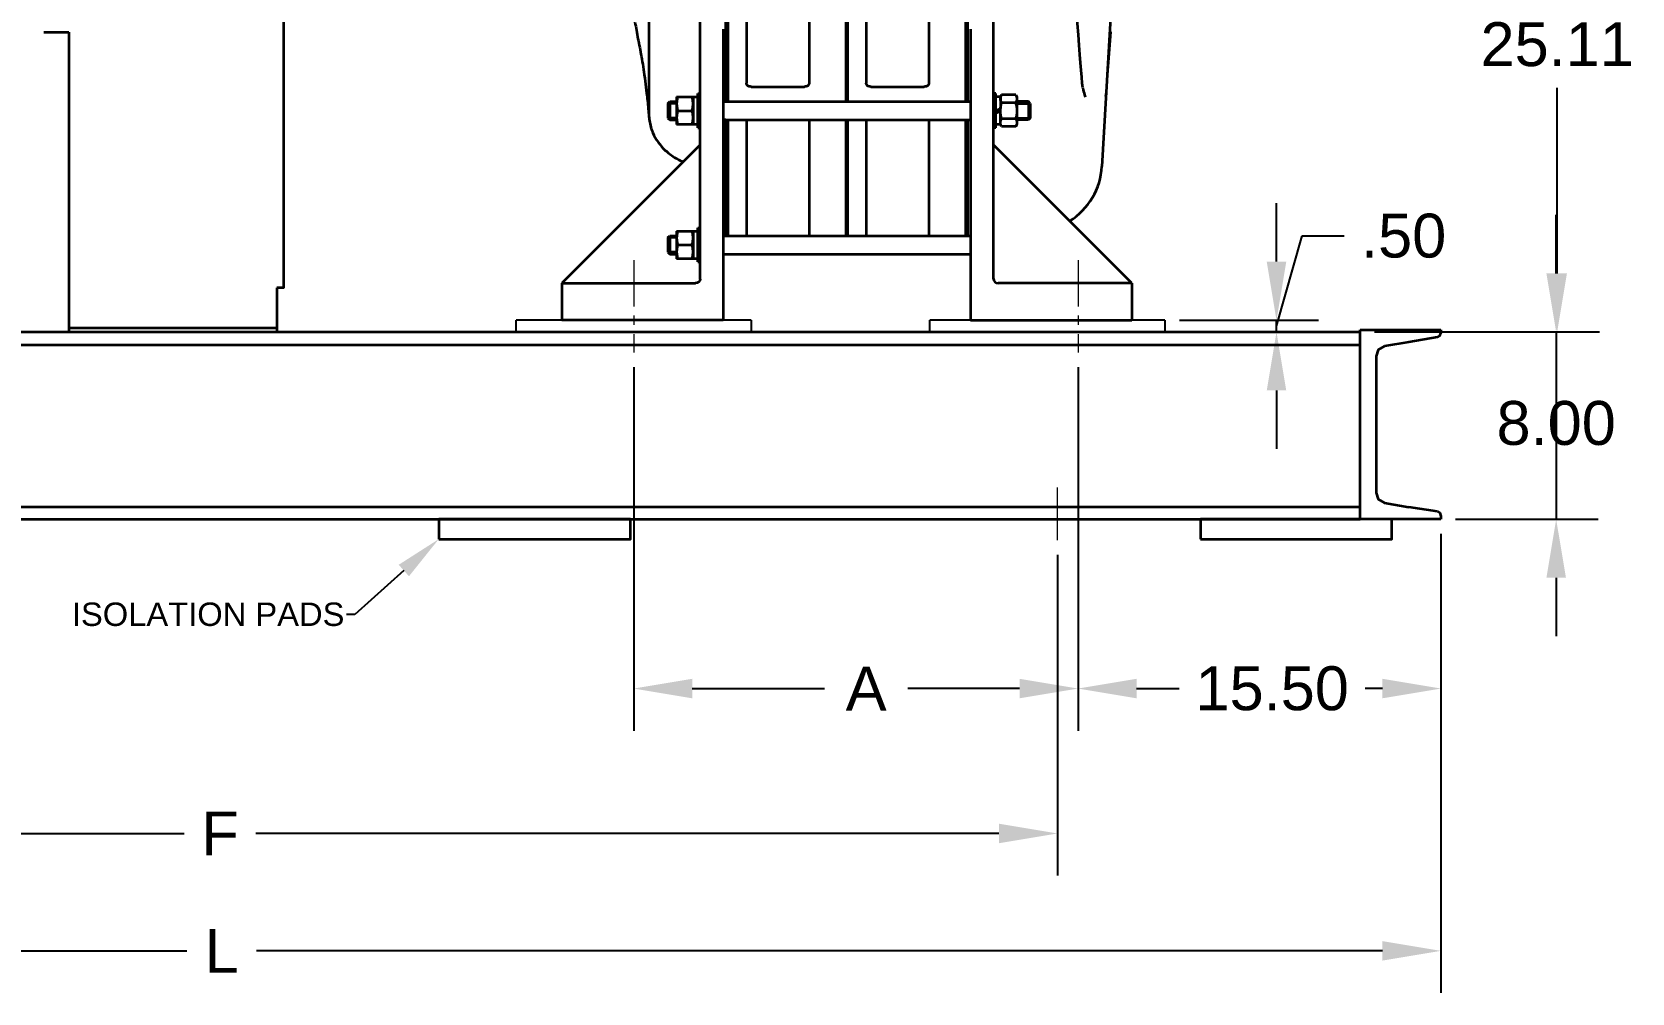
# Model space of a CAD drawing. Header units: inches. Extents: x -403 to 7, y 1 to 290.
# Drawn here: x -299.6 to -231.3, y 80.6 to 121.6 of the extents above; entities that cross this region are included whole.
import ezdxf
from ezdxf import colors
from ezdxf.entities.mleader import LeaderData, LeaderLine
from ezdxf.math import Vec2, Vec3

# ---------------------------------------------------------------- set-up
doc = ezdxf.new("R2010")
doc.units = ezdxf.units.IN
doc.header["$MEASUREMENT"] = 0
doc.linetypes.add('点画线', pattern=[16, 10, -2, 2, -2])
doc.layers.add('中心线层', color=1, linetype='点画线', lineweight=18)
doc.layers.add('粗实线层', color=7, linetype='Continuous', lineweight=35)
doc.styles.get("Standard").update_dxf_attribs({"font": 'arial.ttf'})
doc.dimstyles.new('STANDARD 2 PLCS', dxfattribs={"dimtxt": 0.125, "dimasz": 0.18, "dimexe": 0.18, "dimexo": 0.0625, "dimgap": 0.09, "dimtad": 0, "dimtih": 1, "dimtoh": 1, "dimzin": 4, "dimdsep": 46, "dimtxsty": 'Standard', "dimcen": 0.09, "dimaunit": 1, "dimadec": 0, "dimazin": 1, "dimtfac": 1, "dimtofl": 0, "dimtmove": 1, "dimatfit": 3, "dimfxl": 1, "dimtolj": 1, "dimtzin": 4, "dimarcsym": 0})

# ---------------------------------------------------------------- blocks, each defined once
blk = doc.blocks.new('CF25中间机壳-2_1')
at = {"layer": '粗实线层'}
for p, q in [((0, 79.55), (0, 33.12)), ((7.96, 79.55), (7.96, 37.07)), ((21.56, 79.55), (21.56, 37.07)), ((25.6, 79.55), (25.6, 33.12)), ((26, 79.55), (26, 33.12)), ((20.56, 36.33), (8.96, 36.33)), ((26.6, 33.12), (-1, 33.12)), ((26.6, 33.12), (-1, 33.12)), ((26.6, 29.12), (-1, 29.12)), ((26.6, 29.12), (-1, 29.12)), ((0, 29.12), (0, 4)), ((7.96, 29.12), (7.96, 4)), ((21.56, 29.12), (21.56, 4)), ((25.6, 29.12), (25.6, 4)), ((26, 29.12), (26, 4)), ((26.6, 4), (-1, 4)), ((26.6, 4), (-1, 4)), ((26.6, 0), (-1, 0)), ((26.6, 0), (-1, 0))]:
    blk.add_line(p, q, dxfattribs=at)
for points, knots in [([(7.96, 37.07), (7.96, 37.02), (7.97, 36.92), (8.03, 36.78), (8.13, 36.65), (8.3, 36.5), (8.58, 36.37), (8.83, 36.33), (8.96, 36.33)], [0, 0, 0, 0, 56.303443, 114.238387, 175.166273, 239.848115, 379.855476, 529.728255, 529.728255, 529.728255, 529.728255]), ([(20.56, 36.33), (20.69, 36.33), (20.94, 36.37), (21.22, 36.5), (21.39, 36.65), (21.49, 36.78), (21.55, 36.92), (21.56, 37.02), (21.56, 37.07)], [0, 0, 0, 0, 141.583057, 273.846369, 334.950546, 392.508405, 447.238867, 500.42807, 500.42807, 500.42807, 500.42807])]:
    blk.add_open_spline(points, degree=3, knots=knots, dxfattribs=at)
blk = doc.blocks.new('CF25排气-1#-1_1')
blk.add_line((8.76, 96.05), (5.18, 33.38))
blk.add_arc((-9.79, 34.23), 15, 301.9722, 356.735)
at = {"layer": '中心线层'}
blk.add_line((0, 13), (0, -7), dxfattribs=at)
at = {"layer": '粗实线层'}
for p, q in [((-24.4, 93.88), (-24.4, 47.45)), ((-24, 93.88), (-24, 47.45)), ((-18.36, 9), (-18.36, 75.95)), ((-23.36, 63.16), (-23.36, 0)), ((-17.86, 49.15), (-18.36, 49.15)), ((-17.86, 41.75), (-17.86, 49.15)), ((-16.59, 48.91), (-16.86, 48.45)), ((-13.53, 48.91), (-16.59, 48.91)), ((-13.53, 48.91), (-13.26, 48.45)), ((-24.4, 47.45), (-23.36, 47.45)), ((-16.86, 48.47), (-17.86, 48.47)), ((-17.86, 45.45), (-16.86, 45.95)), ((-17.86, 44.95), (-16.86, 45.45)), ((-16.86, 48.47), (-16.86, 45.95)), ((-16.86, 45.45), (-16.86, 45.95)), ((-16.86, 42.43), (-16.86, 45.45)), ((-13.53, 47.18), (-16.59, 47.18)), ((-13.26, 48.45), (-13.26, 42.45)), ((-10.76, 47.45), (-13.26, 47.45)), ((-10.76, 47.45), (-13.26, 47.45)), ((-13.26, 47.05), (-10.36, 47.05)), ((-10.36, 47.05), (-10.76, 47.45)), ((-10.76, 47.45), (-10.76, 43.45)), ((-10.36, 47.05), (-10.36, 43.85)), ((-24.4, 43.45), (-24.4, 18.33)), ((-24.4, 43.45), (-23.36, 43.45)), ((-24, 43.45), (-24, 18.33)), ((-17.86, 41.75), (-18.36, 41.75)), ((-16.86, 42.43), (-17.86, 42.43)), ((-16.59, 41.99), (-16.86, 42.45)), ((-13.53, 43.72), (-16.59, 43.72)), ((-13.53, 41.99), (-16.59, 41.99)), ((-13.53, 41.99), (-13.26, 42.45)), ((-13.26, 43.85), (-10.36, 43.85)), ((-10.76, 43.45), (-13.26, 43.45)), ((-10.76, 43.45), (-13.26, 43.45)), ((-10.36, 43.85), (-10.76, 43.45)), ((11.64, 8), (-18.36, 38.05)), ((-24.4, 18.33), (-23.36, 18.33)), ((11.64, 8), (-17.36, 8)), ((11.64, 8), (11.64, 0)), ((-23.36, 0), (11.64, 0))]:
    blk.add_line(p, q, dxfattribs=at)
blk.add_lwpolyline([(1.02, 50.38), (0.92, 51.43), (0.8, 52.74), (0.68, 54.21), (0.54, 55.84), (0.39, 57.65), (0.24, 59.67), (0.07, 61.91), (-0.11, 64.39), (-0.3, 67.08), (-0.49, 69.91), (-0.68, 72.83), (-0.87, 75.71)], dxfattribs=at)
blk.add_arc((-17.36, 9), 1, 180, 270, dxfattribs=at)
for points, knots in [([(-16.86, 48.05), (-16.86, 48.2), (-16.8, 48.5), (-16.67, 48.78), (-16.59, 48.91)], [0, 0, 0, 0, 177.594274, 366.12179, 366.12179, 366.12179, 366.12179]), ([(-13.53, 48.91), (-13.45, 48.78), (-13.32, 48.5), (-13.26, 48.2), (-13.26, 48.05)], [0, 0, 0, 0, 181.199068, 351.889882, 351.889882, 351.889882, 351.889882]), ([(1.02, 50.38), (1.15, 49.88), (1.31, 49.22), (1.48, 48.56), (1.52, 48.39)], [0, 0, 0, 0, 227.07751, 302.508784, 302.508784, 302.508784, 302.508784]), ([(-16.59, 47.18), (-16.67, 47.32), (-16.8, 47.59), (-16.86, 47.9), (-16.86, 48.05)], [0, 0, 0, 0, 185.890466, 361.000609, 361.000609, 361.000609, 361.000609]), ([(-16.86, 45.45), (-16.86, 45.74), (-16.81, 46.33), (-16.67, 46.9), (-16.59, 47.18)], [0, 0, 0, 0, 176.606243, 353.286268, 353.286268, 353.286268, 353.286268]), ([(-16.59, 43.72), (-16.67, 44), (-16.81, 44.57), (-16.86, 45.16), (-16.86, 45.45)], [0, 0, 0, 0, 171.50274, 342.933848, 342.933848, 342.933848, 342.933848]), ([(-13.26, 48.05), (-13.26, 47.9), (-13.32, 47.59), (-13.45, 47.32), (-13.53, 47.18)], [0, 0, 0, 0, 168.171209, 346.695546, 346.695546, 346.695546, 346.695546]), ([(-13.53, 47.18), (-13.45, 46.9), (-13.31, 46.33), (-13.26, 45.74), (-13.26, 45.45)], [0, 0, 0, 0, 169.58083, 339.090832, 339.090832, 339.090832, 339.090832]), ([(-13.26, 45.45), (-13.26, 45.16), (-13.31, 44.57), (-13.45, 44), (-13.53, 43.72)], [0, 0, 0, 0, 164.284193, 328.637019, 328.637019, 328.637019, 328.637019]), ([(-16.86, 42.85), (-16.86, 43), (-16.8, 43.31), (-16.67, 43.58), (-16.59, 43.72)], [0, 0, 0, 0, 162.398163, 334.79344, 334.79344, 334.79344, 334.79344]), ([(-16.59, 41.99), (-16.67, 42.12), (-16.8, 42.4), (-16.86, 42.7), (-16.86, 42.85)], [0, 0, 0, 0, 169.775597, 329.705678, 329.705678, 329.705678, 329.705678]), ([(-13.53, 43.72), (-13.45, 43.58), (-13.32, 43.31), (-13.26, 43), (-13.26, 42.85)], [0, 0, 0, 0, 164.894576, 320.226694, 320.226694, 320.226694, 320.226694]), ([(-13.26, 42.85), (-13.26, 42.7), (-13.32, 42.4), (-13.45, 42.12), (-13.53, 41.99)], [0, 0, 0, 0, 152.82315, 315.053983, 315.053983, 315.053983, 315.053983])]:
    blk.add_open_spline(points, degree=3, knots=knots, dxfattribs=at)
blk = doc.blocks.new('CF25进气-1#-1_1')
blk.add_line((5, 38.05), (35, 8))
at = {"layer": '中心线层'}
blk.add_line((19.4, 13), (19.4, -7), dxfattribs=at)
at = {"layer": '粗实线层'}
for p, q in [((5, 9), (5, 119)), ((-0.6, 47.45), (-0.6, 93.88)), ((16.09, 74.78), (16.09, 43.98)), ((0, 63.16), (0, 0)), ((5.5, 49.15), (5, 49.15)), ((5.5, 41.75), (5.5, 49.15)), ((-0.6, 47.45), (0, 47.45)), ((6.5, 48.47), (5.5, 48.47)), ((6.5, 42.45), (6.5, 48.47)), ((6.5, 48.47), (6.5, 42.47)), ((10.1, 48.45), (6.5, 48.45)), ((9.83, 45.45), (6.77, 45.45)), ((10.1, 48.45), (10.1, 42.45)), ((11.6, 47.45), (10.1, 47.45)), ((10.1, 47.05), (12, 47.05)), ((12, 47.05), (11.6, 47.45)), ((11.6, 47.45), (11.6, 45.45)), ((11.6, 45.45), (11.6, 43.45)), ((12, 47.05), (12, 43.85)), ((-0.6, 18.33), (-0.6, 43.45)), ((-0.6, 43.45), (0, 43.45)), ((5.5, 41.75), (5, 41.75)), ((6.5, 42.47), (6.5, 42.47)), ((6.5, 42.45), (10.1, 42.45)), ((6.5, 42.45), (6.5, 42.43)), ((10.1, 43.85), (12, 43.85)), ((11.6, 43.45), (10.1, 43.45)), ((12, 43.85), (11.6, 43.45)), ((0, 18.33), (-0.6, 18.33)), ((5.5, 20.03), (5, 20.03)), ((5.5, 12.63), (5.5, 20.03)), ((6.5, 19.35), (5.5, 19.35)), ((6.5, 19.35), (6.5, 13.33)), ((10.1, 19.33), (6.5, 19.33)), ((10.1, 19.33), (10.1, 13.33)), ((11.6, 18.33), (10.1, 18.33)), ((10.1, 17.93), (12, 17.93)), ((12, 17.93), (11.6, 18.33)), ((11.6, 18.33), (11.6, 16.33)), ((12, 17.93), (12, 14.73)), ((9.83, 16.33), (6.77, 16.33)), ((10.1, 14.73), (12, 14.73)), ((11.6, 14.33), (10.1, 14.33)), ((11.6, 16.33), (11.6, 14.33)), ((12, 14.73), (11.6, 14.33)), ((5.5, 12.63), (5, 12.63)), ((6.5, 13.35), (6.5, 13.36)), ((6.5, 13.33), (6.5, 13.36)), ((6.5, 13.33), (10.1, 13.33)), ((6.5, 13.33), (6.5, 13.31)), ((35, 8), (6, 8)), ((35, 8), (35, 0)), ((0, 0), (35, 0))]:
    blk.add_line(p, q, dxfattribs=at)
blk.add_arc((6, 9), 1, 180, 270, dxfattribs=at)
for centre, start_param, end_param in [((5.5, 45.45), 4.712389, 4.878465), ((6.5, 45.45), 4.629506, 4.712389), ((5.5, 16.33), 4.712389, 4.878465), ((6.5, 16.33), 4.629506, 4.712389)]:
    blk.add_ellipse(centre, major_axis=(6.04, 0), ratio=0.5, start_param=start_param, end_param=end_param, dxfattribs=at)
for points, knots in [([(68.69, 253.8), (68.71, 251.71), (68.74, 246.97), (68.72, 240.01), (68.75, 232.34), (68.67, 226.05), (68.08, 220.07), (67.73, 215.46), (66.8, 210.11), (65.77, 203.79), (63.98, 196.28), (62.45, 188.39), (61.29, 181.51), (60.58, 175.34), (60.08, 169.17), (59.6, 163.11), (59.01, 156.05), (58.51, 146.9), (57.64, 136.66), (57.07, 125.64), (56.78, 116.06), (56.27, 106.78), (55.48, 98.66), (54.65, 91.78), (53.77, 86.23), (52.37, 80.99), (50.28, 76.02), (46.85, 72.25), (43.31, 70.01), (40.22, 68.96), (36.83, 68.78), (33.79, 68.83), (29.87, 68.83), (26.4, 68.75), (23.26, 68.92), (20.67, 68.21), (19.16, 65.3), (18.69, 61.95), (17.85, 58.05), (17.14, 53.57), (16.57, 49.16), (16.22, 45.85), (16.06, 43.38), (15.49, 40.56), (13.61, 37.69), (11.07, 35.58), (9.53, 34.72), (8.67, 34.37)], [0, 0, 0, 0, 500.983339, 1139.057742, 1672.404298, 2344.432474, 2648.174238, 3115.475288, 3452.731367, 3952.039926, 4653.749594, 5304.069036, 5882.731911, 6330.598823, 6793.377251, 7370.921387, 7790.113217, 8495.62314, 9570.519663, 10258.095576, 11147.213491, 11873.327979, 12488.094667, 13106.430153, 13539.125454, 13836.211787, 14408.926141, 14815.10126, 15035.766174, 15411.266967, 15581.772828, 15849.494553, 16140.258874, 16525.167771, 16680.019867, 16900.51958, 17120.743069, 17413.515388, 17719.860988, 18075.360511, 18504.098821, 18789.06728, 18872.270959, 19099.798644, 19472.439394, 19666.980861, 19890.759489, 19890.759489, 19890.759489, 19890.759489]), ([(6.5, 46.95), (6.5, 47.2), (6.55, 47.71), (6.69, 48.21), (6.77, 48.45)], [0, 0, 0, 0, 138.981866, 279.008389, 279.008389, 279.008389, 279.008389]), ([(6.77, 45.45), (6.69, 45.69), (6.55, 46.19), (6.5, 46.7), (6.5, 46.95)], [0, 0, 0, 0, 135.434003, 269.857344, 269.857344, 269.857344, 269.857344]), ([(6.5, 43.95), (6.5, 44.2), (6.55, 44.71), (6.69, 45.21), (6.77, 45.45)], [0, 0, 0, 0, 129.724313, 260.424164, 260.424164, 260.424164, 260.424164]), ([(9.83, 48.45), (9.91, 48.21), (10.05, 47.71), (10.1, 47.2), (10.1, 46.95)], [0, 0, 0, 0, 136.144275, 271.272589, 271.272589, 271.272589, 271.272589]), ([(10.1, 46.95), (10.1, 46.7), (10.05, 46.19), (9.91, 45.69), (9.83, 45.45)], [0, 0, 0, 0, 130.62719, 262.23624, 262.23624, 262.23624, 262.23624]), ([(9.83, 45.45), (9.91, 45.21), (10.05, 44.71), (10.1, 44.2), (10.1, 43.95)], [0, 0, 0, 0, 126.920931, 252.894521, 252.894521, 252.894521, 252.894521]), ([(6.77, 42.45), (6.69, 42.69), (6.55, 43.19), (6.5, 43.7), (6.5, 43.95)], [0, 0, 0, 0, 126.113438, 251.285562, 251.285562, 251.285562, 251.285562]), ([(10.1, 43.95), (10.1, 43.7), (10.05, 43.19), (9.91, 42.69), (9.83, 42.45)], [0, 0, 0, 0, 121.486982, 243.887556, 243.887556, 243.887556, 243.887556]), ([(6.5, 17.83), (6.5, 18.09), (6.55, 18.6), (6.69, 19.09), (6.77, 19.33)], [0, 0, 0, 0, 50.302881, 100.983864, 100.983864, 100.983864, 100.983864]), ([(6.77, 16.33), (6.69, 16.58), (6.55, 17.07), (6.5, 17.58), (6.5, 17.83)], [0, 0, 0, 0, 46.385224, 92.424303, 92.424303, 92.424303, 92.424303]), ([(9.83, 19.33), (9.91, 19.09), (10.05, 18.6), (10.1, 18.09), (10.1, 17.83)], [0, 0, 0, 0, 49.608589, 98.84698, 98.84698, 98.84698, 98.84698]), ([(10.1, 17.83), (10.1, 17.58), (10.05, 17.07), (9.91, 16.58), (9.83, 16.33)], [0, 0, 0, 0, 45.433457, 91.208415, 91.208415, 91.208415, 91.208415]), ([(6.5, 14.83), (6.5, 15.09), (6.55, 15.6), (6.69, 16.09), (6.77, 16.33)], [0, 0, 0, 0, 41.64768, 83.608555, 83.608555, 83.608555, 83.608555]), ([(6.77, 13.33), (6.69, 13.58), (6.55, 14.07), (6.5, 14.58), (6.5, 14.83)], [0, 0, 0, 0, 37.839039, 75.395647, 75.395647, 75.395647, 75.395647]), ([(9.83, 16.33), (9.91, 16.09), (10.05, 15.6), (10.1, 15.09), (10.1, 14.83)], [0, 0, 0, 0, 41.8835, 83.45438, 83.45438, 83.45438, 83.45438]), ([(10.1, 14.83), (10.1, 14.58), (10.05, 14.07), (9.91, 13.58), (9.83, 13.33)], [0, 0, 0, 0, 38.1291, 76.544934, 76.544934, 76.544934, 76.544934])]:
    blk.add_open_spline(points, degree=3, knots=knots, dxfattribs=at)
blk = doc.blocks.new('3 STAGE FRONT VIEW')
for p, q in [((3.937, 18.483), (3.937, 9.342)), ((14.176, 18.483), (14.176, 9.342)), ((20.379, 12.127), (20.392, 12.311)), ((20.339, 11.577), (20.353, 11.76)), ((20.353, 11.76), (20.366, 11.944)), ((20.366, 11.944), (20.379, 12.127)), ((20.279, 10.843), (20.295, 11.027)), ((20.295, 11.027), (20.31, 11.21)), ((20.31, 11.21), (20.324, 11.393)), ((20.324, 11.393), (20.339, 11.577)), ((20.213, 10.111), (20.23, 10.294)), ((20.23, 10.294), (20.247, 10.477)), ((20.247, 10.477), (20.263, 10.66)), ((20.263, 10.66), (20.279, 10.843)), ((20.157, 9.562), (20.176, 9.745)), ((20.176, 9.745), (20.195, 9.928)), ((20.195, 9.928), (20.213, 10.111)), ((3.937, 9.342), (3.819, 9.342)), ((3.819, 9.342), (3.819, 9.342)), ((3.819, 9.342), (3.819, 8.554)), ((3.937, 9.342), (3.937, 9.342)), ((14.176, 9.342), (14.176, 9.342)), ((14.176, 9.342), (14.255, 9.342)), ((14.255, 9.342), (14.255, 9.342)), ((14.255, 9.342), (14.381, 9.342)), ((14.381, 9.342), (14.381, 9.342)), ((14.381, 9.342), (14.381, 8.554)), ((20.157, 9.562), (20.157, 9.562)), ((3.819, 8.554), (3.819, 8.554)), ((3.819, 8.554), (3.937, 8.554)), ((3.937, 8.554), (3.937, 8.554)), ((3.937, 8.554), (3.937, 3.609)), ((14.255, 8.554), (14.176, 8.554)), ((14.176, 8.554), (14.176, 8.554)), ((14.176, 8.554), (14.176, 3.609)), ((14.381, 8.554), (14.255, 8.554)), ((14.255, 8.554), (14.255, 8.554)), ((14.381, 8.554), (14.381, 8.554)), ((3.937, 3.609), (3.819, 3.609)), ((3.819, 3.609), (3.819, 3.609)), ((3.819, 3.609), (3.819, 0)), ((3.937, 3.609), (3.937, 3.609)), ((14.176, 3.609), (14.176, 3.609)), ((14.176, 3.609), (14.255, 3.609)), ((14.255, 3.609), (14.255, 3.609)), ((14.255, 3.609), (14.381, 3.609)), ((14.381, 3.609), (14.381, 3.609)), ((14.381, 3.609), (14.381, 0)), ((-3.071, 0), (-3.071, 1.575)), ((-3.071, 1.575), (-3.071, 1.575)), ((21.272, 0), (21.272, 1.575)), ((21.272, 1.575), (21.272, 1.575)), ((0, 0), (-3.071, 0)), ((3.819, 0), (0, 0)), ((0, 0), (0, 0)), ((3.819, 0), (3.819, 0)), ((14.381, 0), (14.381, 0)), ((14.381, 0), (18.98, 0)), ((18.98, 0), (18.98, 0)), ((18.98, 0), (21.272, 0)), ((21.272, 0), (21.272, 0)), ((-3.071, 0), (-3.071, 0))]:
    blk.add_line(p, q)
at = {"layer": '粗实线层', "yscale": 0.196870025, "zscale": 0.196870025}
for name, p, xscale in [('CF25进气-1#-1_1', (3.819, 0), -0.196870025), ('CF25中间机壳-2_1', (9.058, 2.822), -0.196870025), ('CF25中间机壳-2_1', (14.176, 2.822), -0.196870025), ('CF25排气-1#-1_1', (18.98, 0), 0.196870025)]:
    blk.add_blockref(name, p, dxfattribs=dict(at, xscale=xscale))
blk = doc.blocks.new('*D146')
at = {"color": 0, "lineweight": -2, "transparency": 16777216}
for p, q in [((-234.494, 111.314), (-234.494, 113.814)), ((-242.248, 108.814), (-232.694, 108.814)), ((-234.494, 108.814), (-234.494, 100.814)), ((-238.794, 100.814), (-232.694, 100.814)), ((-234.494, 98.314), (-234.494, 95.814))]:
    blk.add_line(p, q, dxfattribs=at)
at = {"color": 0, "transparency": 16777216}
for points in [[(-234.911, 111.314), (-234.077, 111.314), (-234.494, 108.814)], [(-234.911, 98.314), (-234.077, 98.314), (-234.494, 100.814)]]:
    blk.add_solid(points, dxfattribs=at)
at = {"layer": 'Defpoints', "color": 0, "transparency": 16777216}
for p in [(-242.873, 108.814), (-239.419, 100.814), (-234.494, 100.814)]:
    blk.add_point(p, dxfattribs=at)
at = {"color": 0, "transparency": 16777216, "insert": (-234.494, 104.912), "char_height": 1.875, "attachment_point": 5}
blk.add_mtext('\\A1;8.00', dxfattribs=at)
blk = doc.blocks.new('*D147')
at = {"color": 0, "lineweight": -2, "transparency": 16777216}
for p, q in [((-273.899, 107.311), (-273.899, 91.78)), ((-254.919, 107.311), (-254.919, 91.78)), ((-271.399, 93.58), (-265.746, 93.58)), ((-257.419, 93.58), (-262.195, 93.58))]:
    blk.add_line(p, q, dxfattribs=at)
at = {"color": 0, "transparency": 16777216}
for points in [[(-271.399, 93.997), (-271.399, 93.164), (-273.899, 93.58)], [(-257.419, 93.997), (-257.419, 93.164), (-254.919, 93.58)]]:
    blk.add_solid(points, dxfattribs=at)
at = {"layer": 'Defpoints', "color": 0, "transparency": 16777216}
for p in [(-273.899, 107.936), (-254.919, 107.936), (-273.899, 93.58)]:
    blk.add_point(p, dxfattribs=at)
at = {"color": 0, "transparency": 16777216, "insert": (-263.97, 93.58), "char_height": 1.875, "attachment_point": 5}
blk.add_mtext('\\A1;A', dxfattribs=at)
blk = doc.blocks.new('*D148')
at = {"color": 0, "lineweight": -2, "transparency": 16777216}
for p, q in [((-345.288, 100.189), (-345.288, 80.577)), ((-239.419, 100.189), (-239.419, 80.577)), ((-342.788, 82.377), (-292.987, 82.377)), ((-241.919, 82.377), (-290.016, 82.377))]:
    blk.add_line(p, q, dxfattribs=at)
at = {"color": 0, "transparency": 16777216}
for points in [[(-342.788, 82.793), (-342.788, 81.96), (-345.288, 82.377)], [(-241.919, 82.793), (-241.919, 81.96), (-239.419, 82.377)]]:
    blk.add_solid(points, dxfattribs=at)
at = {"layer": 'Defpoints', "color": 0, "transparency": 16777216}
for p in [(-345.288, 100.814), (-239.419, 100.814), (-345.288, 82.377)]:
    blk.add_point(p, dxfattribs=at)
at = {"color": 0, "transparency": 16777216, "insert": (-291.501, 82.377), "char_height": 1.875, "attachment_point": 5}
blk.add_mtext('\\A1;L', dxfattribs=at)
blk = doc.blocks.new('*D149')
at = {"color": 0, "lineweight": -2, "transparency": 16777216}
for p, q in [((-328.909, 99.354), (-328.909, 85.59)), ((-255.798, 99.287), (-255.798, 85.59)), ((-326.409, 87.39), (-293.107, 87.39)), ((-258.298, 87.39), (-290.042, 87.39))]:
    blk.add_line(p, q, dxfattribs=at)
at = {"color": 0, "transparency": 16777216}
for points in [[(-326.409, 87.807), (-326.409, 86.974), (-328.909, 87.39)], [(-258.298, 87.807), (-258.298, 86.974), (-255.798, 87.39)]]:
    blk.add_solid(points, dxfattribs=at)
at = {"layer": 'Defpoints', "color": 0, "transparency": 16777216}
for p in [(-328.909, 99.979), (-255.798, 99.912), (-255.798, 87.39)]:
    blk.add_point(p, dxfattribs=at)
at = {"color": 0, "transparency": 16777216, "insert": (-291.575, 87.39), "char_height": 1.875, "attachment_point": 5}
blk.add_mtext('\\A1;F', dxfattribs=at)
blk = doc.blocks.new('*D156')
at = {"color": 0, "lineweight": -2, "transparency": 16777216}
for p, q in [((-239.276, 133.923), (-232.65, 133.923)), ((-234.45, 131.423), (-234.45, 122.949)), ((-234.45, 111.314), (-234.45, 119.234)), ((-242.248, 108.814), (-232.65, 108.814))]:
    blk.add_line(p, q, dxfattribs=at)
at = {"color": 0, "transparency": 16777216}
for points in [[(-234.866, 131.423), (-234.033, 131.423), (-234.45, 133.923)], [(-234.866, 111.314), (-234.033, 111.314), (-234.45, 108.814)]]:
    blk.add_solid(points, dxfattribs=at)
at = {"layer": 'Defpoints', "color": 0, "transparency": 16777216}
for p in [(-239.901, 133.923), (-234.45, 133.923), (-242.873, 108.814)]:
    blk.add_point(p, dxfattribs=at)
at = {"color": 0, "transparency": 16777216, "insert": (-234.45, 121.091), "char_height": 1.875, "attachment_point": 5}
blk.add_mtext('\\A1;25.11', dxfattribs=at)
blk = doc.blocks.new('*D157')
at = {"color": 0, "lineweight": -2, "transparency": 16777216}
for p, q in [((-246.441, 111.814), (-246.441, 114.314)), ((-246.441, 109.064), (-245.348, 112.914)), ((-245.348, 112.914), (-243.548, 112.914)), ((-250.586, 109.314), (-244.641, 109.314)), ((-246.915, 108.814), (-244.641, 108.814)), ((-246.441, 108.814), (-246.441, 109.314)), ((-246.441, 106.314), (-246.441, 103.814))]:
    blk.add_line(p, q, dxfattribs=at)
at = {"color": 0, "transparency": 16777216}
for points in [[(-246.858, 111.814), (-246.024, 111.814), (-246.441, 109.314)], [(-246.858, 106.314), (-246.024, 106.314), (-246.441, 108.814)]]:
    blk.add_solid(points, dxfattribs=at)
at = {"layer": 'Defpoints', "color": 0, "transparency": 16777216}
for p in [(-251.211, 109.314), (-247.54, 108.814), (-246.441, 109.314)]:
    blk.add_point(p, dxfattribs=at)
at = {"color": 0, "transparency": 16777216, "insert": (-241.009, 112.914), "char_height": 1.875, "attachment_point": 5}
blk.add_mtext('\\A1;.50', dxfattribs=at)
blk = doc.blocks.new('*D171')
at = {"color": 0, "lineweight": -2, "transparency": 16777216}
for p, q in [((-254.919, 107.311), (-254.919, 91.78)), ((-239.419, 100.189), (-239.419, 91.78)), ((-252.419, 93.58), (-250.598, 93.58)), ((-241.919, 93.58), (-242.653, 93.58))]:
    blk.add_line(p, q, dxfattribs=at)
at = {"color": 0, "transparency": 16777216}
for points in [[(-252.419, 93.997), (-252.419, 93.164), (-254.919, 93.58)], [(-241.919, 93.997), (-241.919, 93.164), (-239.419, 93.58)]]:
    blk.add_solid(points, dxfattribs=at)
at = {"layer": 'Defpoints', "color": 0, "transparency": 16777216}
for p in [(-254.919, 107.936), (-239.419, 100.814), (-239.419, 93.58)]:
    blk.add_point(p, dxfattribs=at)
at = {"color": 0, "transparency": 16777216, "insert": (-246.626, 93.58), "char_height": 1.875, "attachment_point": 5}
blk.add_mtext('\\A1;15.50', dxfattribs=at)

msp = doc.modelspace()

# ---------------------------------------------------------------- linework, layer by layer
at = {"layer": '中心线层'}
msp.add_lwpolyline([(-255.798, 99.912), (-255.798, 102.165)], dxfattribs=at)
at = {"layer": '粗实线层'}
for p, q in [((-341.834, 108.264), (-242.873, 108.264)), ((-341.834, 100.814), (-242.873, 100.814))]:
    msp.add_line(p, q, dxfattribs=at)
for points in [[(-288.862, 132.631), (-288.862, 110.691), (-289.147, 110.691)], [(-299.092, 121.623), (-298.029, 121.623)], [(-298.029, 121.623), (-298.029, 108.814)], [(-289.147, 110.691), (-289.147, 108.814)], [(-341.834, 108.814), (-242.873, 108.814)], [(-289.147, 108.978), (-298.029, 108.978)], [(-252.385, 108.825), (-252.385, 108.825)], [(-242.874, 100.814), (-242.873, 108.909)], [(-242.873, 108.909), (-239.419, 108.909)], [(-239.57, 108.587), (-239.457, 108.644), (-239.419, 108.757)], [(-239.419, 108.909), (-239.419, 108.757)], [(-239.419, 108.814), (-239.419, 108.814)], [(-241.83, 108.207), (-242.095, 108.055), (-242.19, 107.771)], [(-239.57, 108.587), (-240.785, 108.378), (-241.83, 108.207)], [(-242.19, 107.771), (-242.19, 101.934)], [(-242.19, 101.934), (-242.095, 101.669), (-241.83, 101.516)], [(-341.834, 101.346), (-242.873, 101.346)], [(-241.83, 101.516), (-240.785, 101.328)], [(-239.57, 101.137), (-240.786, 101.328)], [(-341.834, 100.814), (-242.873, 100.814)], [(-282.232, 99.959), (-274.033, 99.959), (-274.033, 100.814), (-282.232, 100.814)], [(-282.232, 100.814), (-282.232, 99.959)], [(-249.689, 99.959), (-241.509, 99.959), (-241.509, 100.814), (-249.689, 100.814)], [(-249.689, 100.814), (-249.689, 99.959)], [(-239.419, 100.814), (-242.874, 100.814)], [(-239.57, 101.137), (-239.457, 101.081), (-239.419, 100.948), (-239.419, 100.814)]]:
    msp.add_lwpolyline(points, dxfattribs=at)

# ---------------------------------------------------------------- dimensions: what is measured, and where the dimension line sits
for base, p1, p2, text, picture, middle in [((-345.288, 82.377), (-239.419, 100.814), (-345.288, 100.814), 'L', '*D148', (-291.501, 82.377)), ((-255.798, 87.39), (-328.909, 99.979), (-255.798, 99.912), 'F', '*D149', (-291.575, 87.39))]:
    dim = msp.add_linear_dim(base=base, p1=p1, p2=p2, text=text, dimstyle='STANDARD 2 PLCS', override={"dimscale": 10, "dimtxt": 0.1875, "dimasz": 0.25})
    dim.commit()
    dim.dimension.update_dxf_attribs({"geometry": picture, "text_midpoint": middle, "dimtype": 160})

# ---------------------------------------------------------------- leaders
ml = msp.add_multileader_mtext('Standard')
ml.set_content('ISOLATION PADS', color=256)
ml.set_leader_properties()
ml.build(insert=Vec2(0, 0))
ml.multileader.update_dxf_attribs({"dogleg_length": 0.36, "arrow_head_size": 2})
ctx = ml.context
ctx.base_point, ctx.char_height, ctx.arrow_head_size, ctx.landing_gap_size, ctx.plane_origin = Vec3(-297.79, 96.746), 1, 2, 0.09, Vec3(-282.974, 101.581)
ctx.text_align_type = 2
notes = []
notes.append((ctx, [(0, (1, 1, 0), (-285.808, 96.746), (-1, 0), 0.36, [(0, [(-282.232, 99.959)], 0, [])])]))
ctx.mtext.insert, ctx.mtext.alignment, ctx.mtext.flow_direction = Vec3(-286.258, 97.255), 3, 5
for ctx, leaders in notes:
    for number, flags, end, landing, length, lines in leaders:
        leader = LeaderData()
        leader.index, (leader.has_last_leader_line, leader.has_dogleg_vector, leader.attachment_direction) = number, flags
        leader.last_leader_point, leader.dogleg_vector, leader.dogleg_length = Vec3(end), Vec3(landing), length
        for number, points, colour, breaks in lines:
            line = LeaderLine()
            line.index, line.vertices, line.color, line.breaks = number, Vec3.list(points), colors.encode_raw_color(colour), breaks
            leader.lines.append(line)
        ctx.leaders.append(leader)

# ---------------------------------------------------------------- next in the draw order: block references
msp.add_blockref('3 STAGE FRONT VIEW', (-273.899, 109.314))

# ---------------------------------------------------------------- next in the draw order: linework, layer by layer
for p, q in [((-278.917, 108.814), (-278.917, 109.314)), ((-268.881, 109.314), (-278.917, 109.314)), ((-268.881, 109.314), (-268.881, 108.814)), ((-261.247, 108.814), (-261.247, 109.314)), ((-251.211, 109.314), (-261.247, 109.314)), ((-251.211, 109.314), (-251.211, 108.814))]:
    msp.add_line(p, q)

# ---------------------------------------------------------------- next in the draw order: dimensions: what is measured, and where the dimension line sits
for base, p1, p2, picture, middle in [((-234.45, 133.923), (-242.873, 108.814), (-239.901, 133.923), '*D156', (-234.45, 121.091)), ((-246.441, 109.314), (-247.54, 108.814), (-251.211, 109.314), '*D157', (-242.648, 112.914)), ((-234.494, 100.814), (-242.873, 108.814), (-239.419, 100.814), '*D146', (-234.494, 104.912))]:
    dim = msp.add_linear_dim(base=base, p1=p1, p2=p2, angle=90, dimstyle='STANDARD 2 PLCS', override={"dimscale": 10, "dimtxt": 0.1875, "dimasz": 0.25})
    dim.commit()
    dim.dimension.update_dxf_attribs({"geometry": picture, "text_midpoint": middle, "dimtype": 160})
dim = msp.add_linear_dim(base=(-273.899, 93.58), p1=(-254.919, 107.936), p2=(-273.899, 107.936), text='A', dimstyle='STANDARD 2 PLCS', override={"dimscale": 10, "dimtxt": 0.1875, "dimasz": 0.25})
dim.commit()
dim.dimension.update_dxf_attribs({"geometry": '*D147', "text_midpoint": (-263.97, 93.58), "dimtype": 160})
dim = msp.add_linear_dim(base=(-239.419, 93.58), p1=(-254.919, 107.936), p2=(-239.419, 100.814), dimstyle='STANDARD 2 PLCS', override={"dimscale": 10, "dimtxt": 0.1875, "dimasz": 0.25})
dim.commit()
dim.dimension.update_dxf_attribs({"geometry": '*D171', "text_midpoint": (-246.626, 93.58), "dimtype": 160})

doc.saveas('drawing.dxf')
